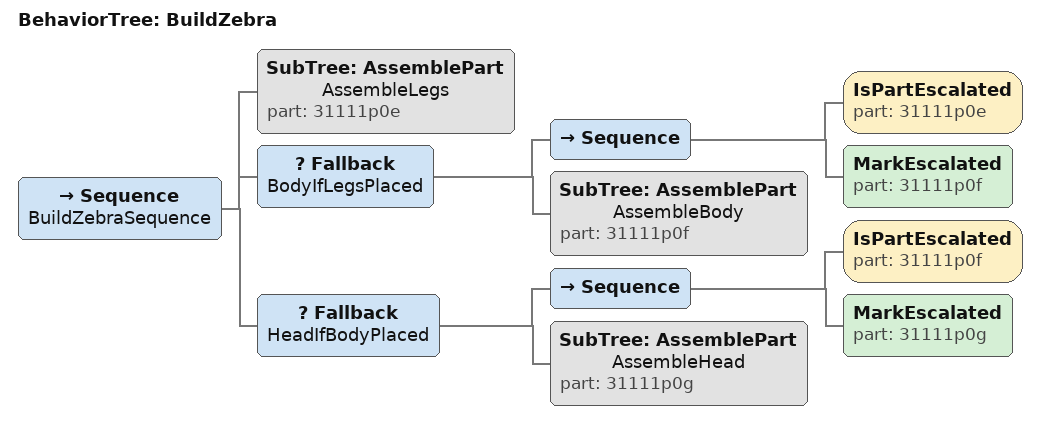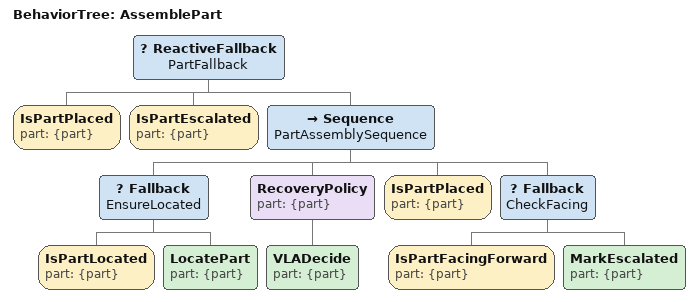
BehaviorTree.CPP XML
<?xml version="1.0"?>
<root BTCPP_format="4" main_tree_to_execute="BuildZebra">

  <BehaviorTree ID="BuildZebra">
    <Sequence name="BuildZebraSequence">
      <SubTree ID="AssemblePart" name="AssembleLegs" part="31111p0e"/>

      <Fallback name="BodyIfLegsPlaced">
        <Sequence>
          <IsPartEscalated part="31111p0e"/>
          <MarkEscalated part="31111p0f"/>
        </Sequence>
        <SubTree ID="AssemblePart" name="AssembleBody" part="31111p0f"/>
      </Fallback>

      <Fallback name="HeadIfBodyPlaced">
        <Sequence>
          <IsPartEscalated part="31111p0f"/>
          <MarkEscalated part="31111p0g"/>
        </Sequence>
        <SubTree ID="AssemblePart" name="AssembleHead" part="31111p0g"/>
      </Fallback>
    </Sequence>
  </BehaviorTree>

  <BehaviorTree ID="AssemblePart">
    <ReactiveFallback name="PartFallback">
      <IsPartPlaced part="{part}"/>
      <IsPartEscalated part="{part}"/>

      <Sequence name="PartAssemblySequence">
        <Fallback name="EnsureLocated">
          <IsPartLocated part="{part}"/>
          <LocatePart part="{part}"/>
        </Fallback>

        <RecoveryPolicy part="{part}">
          <VLADecide part="{part}"/>
        </RecoveryPolicy>

        <IsPartPlaced part="{part}"/>

        <Fallback name="CheckFacing">
          <IsPartFacingForward part="{part}"/>
          <MarkEscalated part="{part}"/>
        </Fallback>
      </Sequence>
    </ReactiveFallback>
  </BehaviorTree>

</root>
